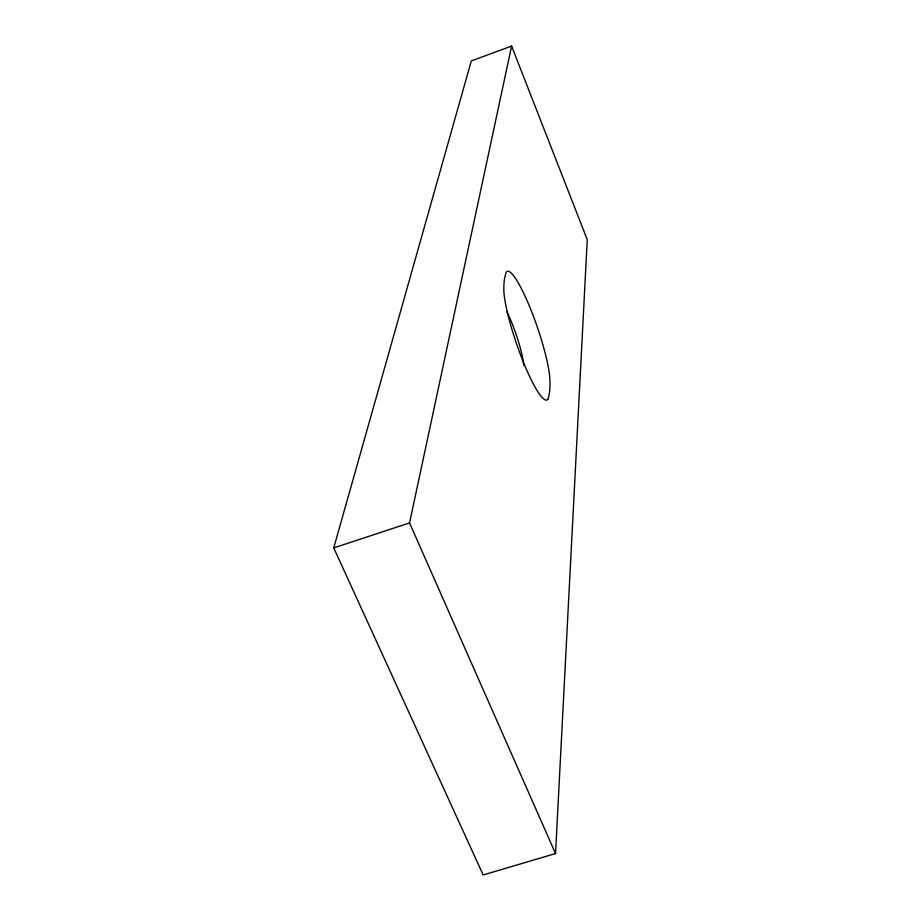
<?xml version="1.0" encoding="UTF-8"?>
<svg xmlns="http://www.w3.org/2000/svg" width="921" height="921" viewBox="0 0 921 921"><rect width="100%" height="100%" fill="white"/><g stroke="black" fill="none" stroke-linecap="round" stroke-linejoin="round"><path stroke-width="1.38" d="M555.536 853.56L587.253 239.679L511.604 46.05L471.299 60.936L333.747 547.891L483.18 874.95L555.536 853.56L409.557 522.921L511.604 46.05M333.747 547.891L409.557 522.921M506.918 311.977A39.004 6.735 71.1 0 1 523.761 365.591M547.765 399.392A172.63 28.954 70.6 0 0 549.745 376.654A62.363 10.223 71.1 0 0 527.376 301.328A62.363 10.223 71.1 0 0 505.433 274.976A167.185 27.17 71.5 0 0 503.868 291.83A63.135 10.476 71.1 0 0 523.784 363.116A63.135 10.476 71.1 0 0 547.765 399.392"/></g></svg>
